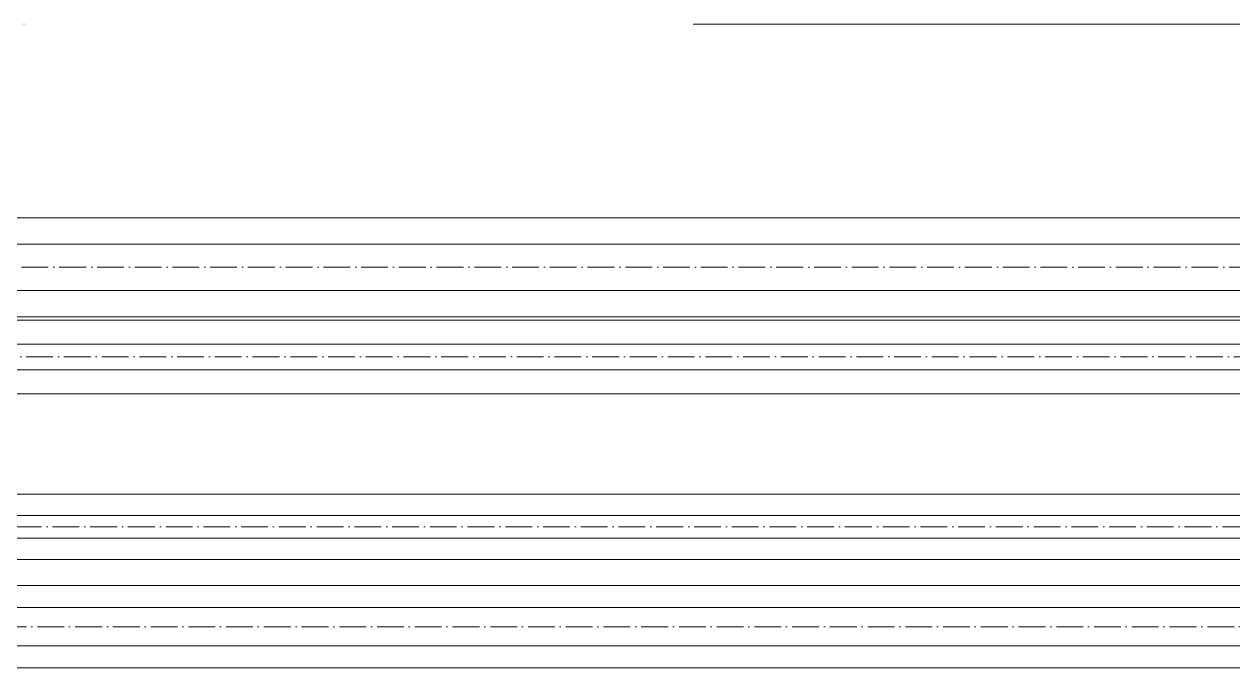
# Model space of a CAD drawing. Header units: millimetres. Extents: x -88595 to 880822, y -1054509 to -148035.
# Drawn here: x 535779.2 to 536230.8, y -274492.4 to -274251.9 of the extents above; entities that cross this region are included whole.
import ezdxf

# ---------------------------------------------------------------- set-up
doc = ezdxf.new("R2010")
doc.units = ezdxf.units.MM
doc.linetypes.add('$11$ADSK_Осевая', pattern=[14, 10, -2, 0, -2])
doc.linetypes.add('ADSK_Линия сетки', pattern=[25, 20, -2.5, 0, -2.5])
for name, color, linetype, lineweight in [('Изоляция', 7, 'Continuous', 18), ('Оборудование', 7, 'Continuous', 18), ('Оси', 7, 'Continuous', 9), ('Трубопроводы', 7, 'Continuous', 18)]:
    doc.layers.add(name, color=color, linetype=linetype, lineweight=lineweight)

# ---------------------------------------------------------------- blocks, each defined once
blk = doc.blocks.new('Кровля')
at = {"layer": 'Оси', "linetype": 'ADSK_Линия сетки', "ltscale": 100}
blk.add_line((585297.8, 652185.46), (508358.22, 652185.46), dxfattribs=at)

msp = doc.modelspace()

# ---------------------------------------------------------------- linework, layer by layer
at = {"layer": 'Изоляция', "color": 134, "true_color": 0x00a6a6}
for p, q in [((536662.43, -274324.23), (535657.48, -274324.23)), ((536662.43, -274334.11), (535657.48, -274334.11)), ((536662.43, -274351.46), (535657.48, -274351.46)), ((536662.43, -274361.28), (535657.48, -274361.28)), ((535417.59, -274461.68), (536788.52, -274461.68)), ((535417.59, -274469.82), (536788.52, -274469.82)), ((535417.59, -274484.2), (536788.52, -274484.2)), ((535417.59, -274492.38), (536788.52, -274492.38))]:
    msp.add_line(p, q, dxfattribs=at)
at = {"layer": 'Изоляция', "color": 190, "true_color": 0x8000ff}
for p, q in [((536621.87, -274362.48), (535532.77, -274362.48)), ((536621.87, -274371.48), (535532.77, -274371.48)), ((536621.87, -274381.01), (535532.77, -274381.01)), ((536621.87, -274390), (535532.77, -274390)), ((536871.4, -274427.52), (535457.14, -274427.52)), ((536871.4, -274435.49), (535457.14, -274435.49)), ((536871.4, -274443.92), (535457.14, -274443.92)), ((536871.4, -274451.87), (535457.14, -274451.87))]:
    msp.add_line(p, q, dxfattribs=at)
at = {"layer": 'Трубопроводы', "color": 134, "linetype": '$11$ADSK_Осевая', "true_color": 0x00a6a6}
for p, q in [((536662.43, -274342.76), (535657.48, -274342.76)), ((535417.59, -274477.03), (536788.52, -274477.03))]:
    msp.add_line(p, q, dxfattribs=at)
at = {"layer": 'Трубопроводы', "color": 190, "linetype": '$11$ADSK_Осевая', "true_color": 0x8000ff}
for p, q in [((536621.87, -274376.24), (535532.77, -274376.24)), ((536871.4, -274439.7), (535457.14, -274439.7))]:
    msp.add_line(p, q, dxfattribs=at)

# ---------------------------------------------------------------- block references
at = {"layer": 'Оборудование', "color": 5, "true_color": 0x0000ff}
msp.add_blockref('Кровля', (-12267.25, -926437.39), dxfattribs=at)

doc.saveas('drawing.dxf')
